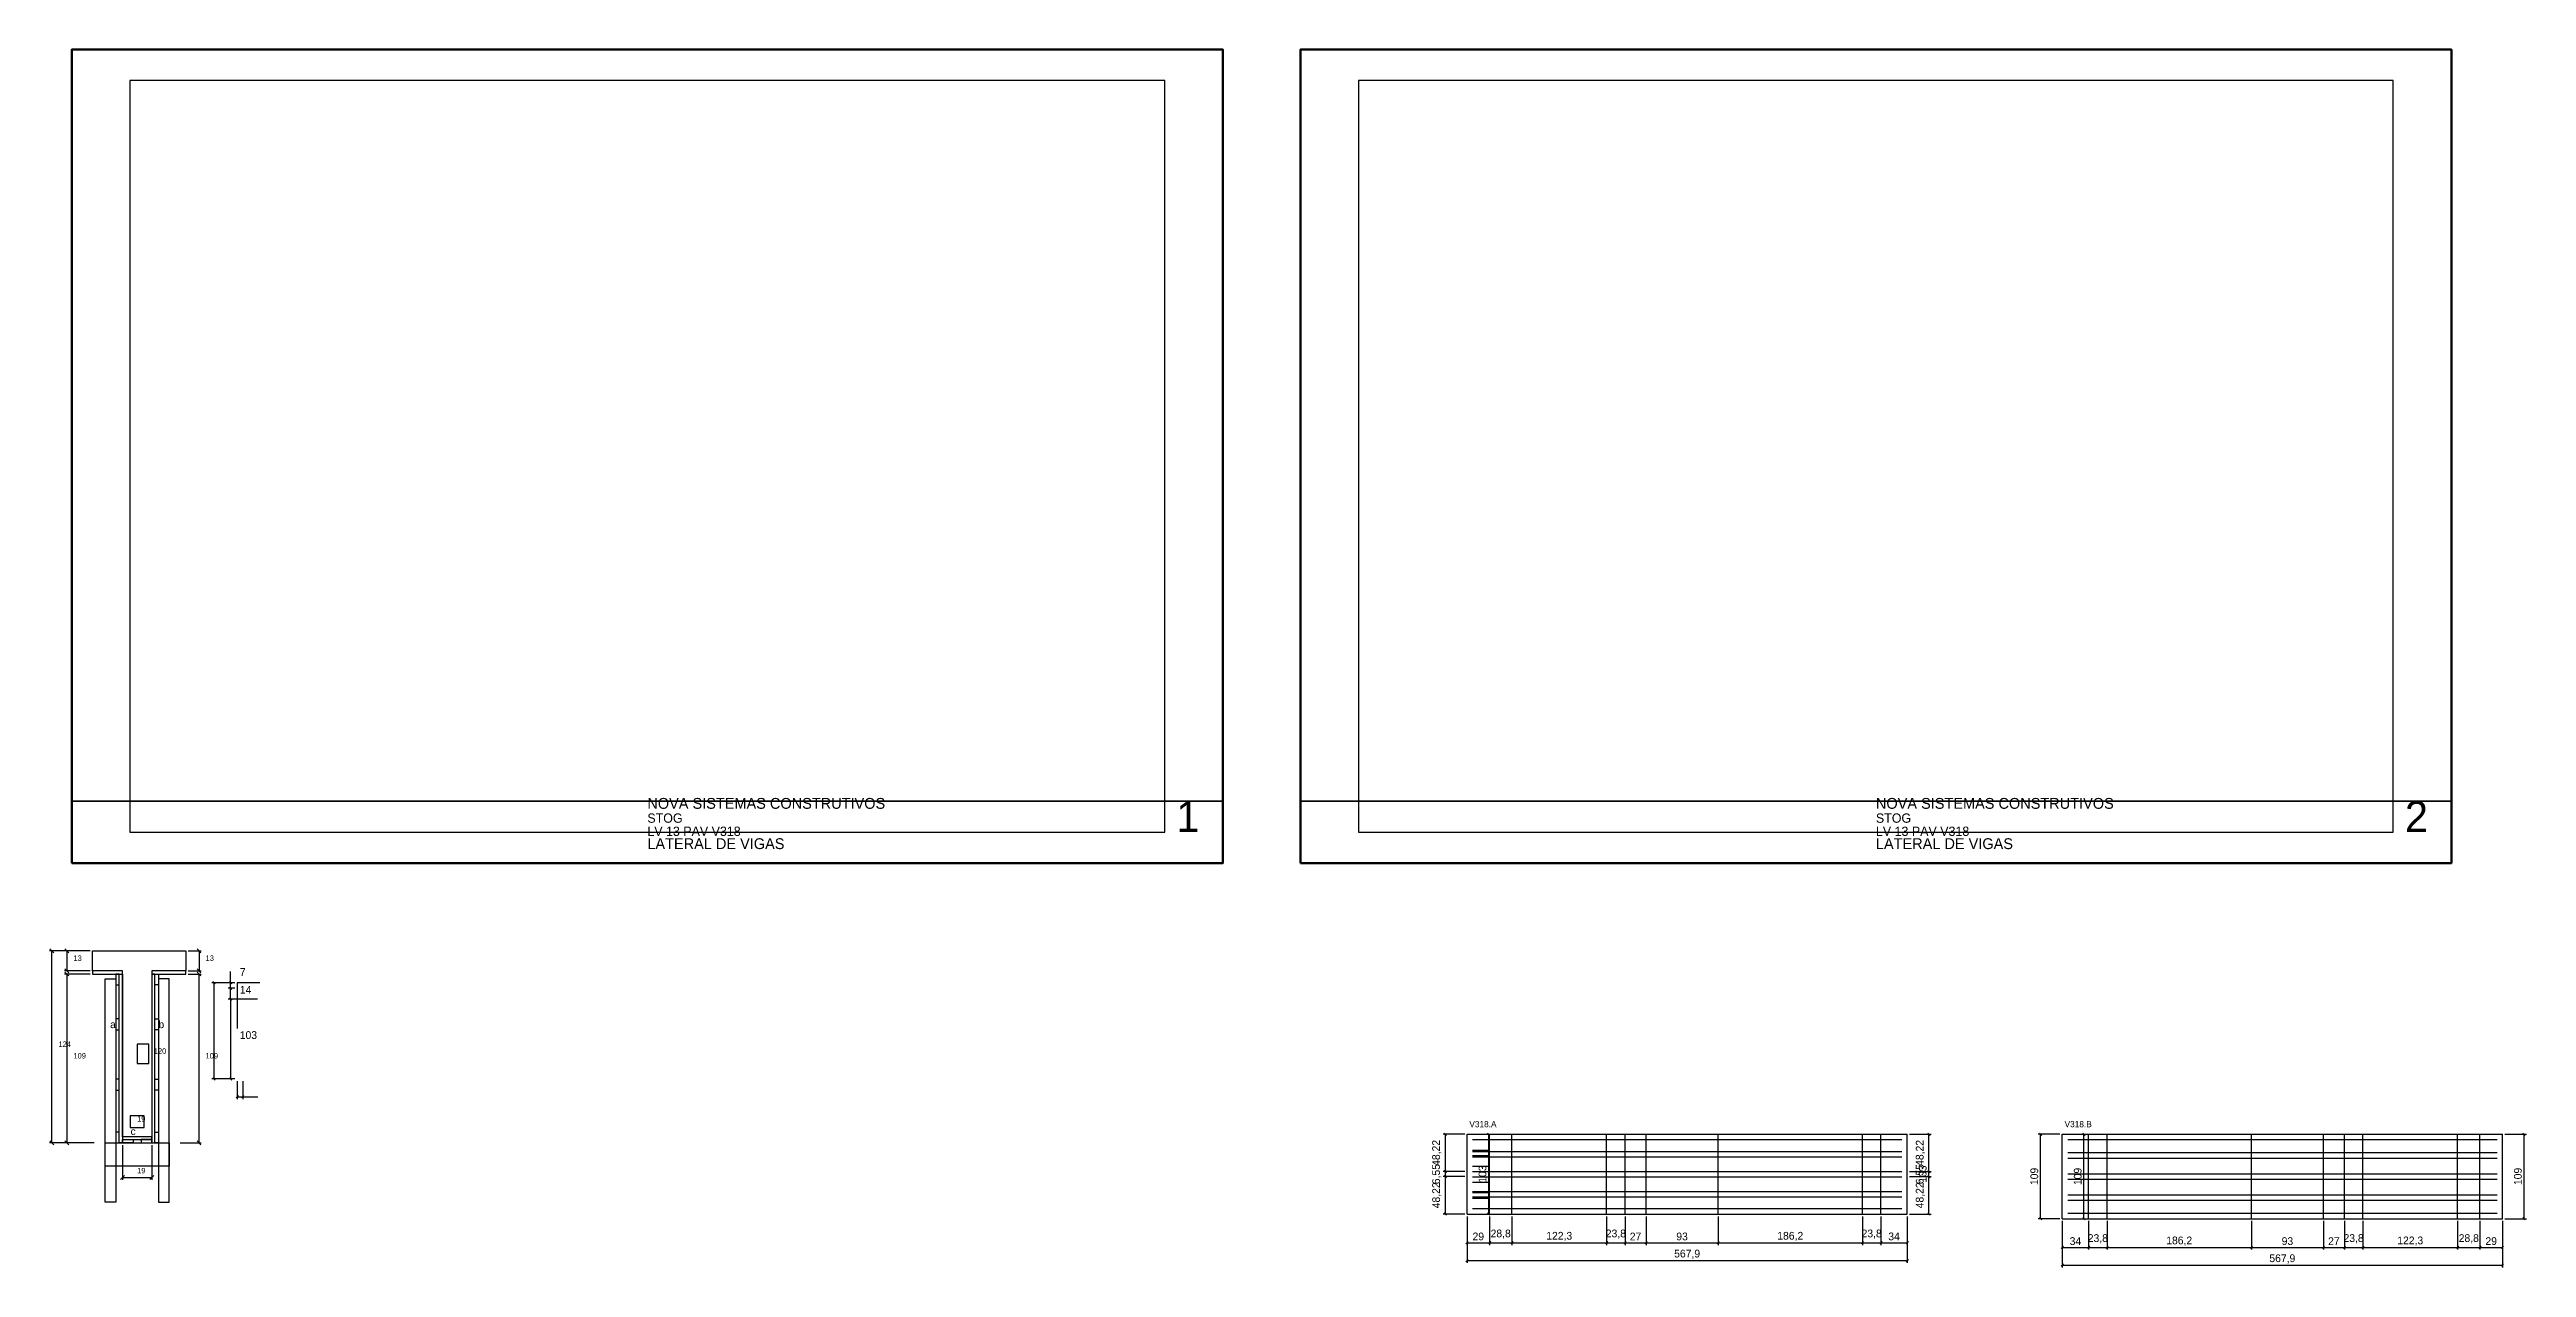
# Model space of a CAD drawing. Extents: x -9000 to 3167, y -322 to 1250.
# Drawn here: x -29 to 3167, y -322 to 1250 of the extents above.
import ezdxf

# ---------------------------------------------------------------- set-up
doc = ezdxf.new("R2010")
doc.units = 0
for name, color, linetype in [('CARIMBO', 255, 'Continuous'), ('CONCRETO', 251, 'Continuous'), ('COTA', 241, 'Continuous'), ('Cota Seção (2x)', 241, 'Continuous'), ('detalhes', 7, 'Continuous'), ('Folhas', 255, 'Continuous'), ('Madeira', 126, 'Continuous'), ('NOMENCLATURA', 7, 'Continuous'), ('Painéis', 200, 'Continuous'), ('SARR_2.2x7', 40, 'Continuous'), ('SARR_3.5x7', 81, 'Continuous')]:
    doc.layers.add(name, color=color, linetype=linetype)
doc.dimstyles.new('PAINEL', dxfattribs={"dimtxt": 10, "dimasz": 3, "dimexe": 3, "dimexo": 3, "dimgap": 3, "dimtad": 1, "dimblk": 'OBLIQUE', "dimblk1": 'OBLIQUE', "dimcen": 2.5, "dimclrd": 4, "dimclre": 4, "dimclrt": 240, "dimazin": 3, "dimtfac": 1, "dimtmove": 0, "dimatfit": 3})

# ---------------------------------------------------------------- blocks, each defined once
blk = doc.blocks.new('_OBLIQUE')
at = {"color": 0, "linetype": 'BYBLOCK'}
blk.add_line((-0.5, -0.5), (0.5, 0.5), dxfattribs=at)

msp = doc.modelspace()

# ---------------------------------------------------------------- linework, layer by layer
at = {"layer": 'CARIMBO', "lineweight": 35}
for p, q in [((0, 280), (1485, 280)), ((1585, 280), (3070, 280))]:
    msp.add_line(p, q, dxfattribs=at)
at = {"layer": 'CONCRETO', "color": 251}
msp.add_lwpolyline([(26.613, 60.75), (26.613, 86.75), (147.194, 86.75), (147.194, 60.75), (103.25, 60.75), (103.25, -153.25), (65.25, -153.25), (65.25, 60.75), (26.613, 60.75)], dxfattribs=at)
at = {"layer": 'COTA', "color": 4}
for p, q in [((23.613, 86.75), (-28.763, 86.75)), ((-25.763, -161.25), (-25.763, 86.75)), ((23.613, 86.75), (-9.444, 86.75)), ((-6.444, 86.75), (-6.444, 60.75)), ((150.194, 86.75), (167.065, 86.75)), ((164.065, 86.75), (164.065, 60.75)), ((23.613, 60.75), (-9.444, 60.75)), ((23.613, 56.75), (-9.444, 56.75)), ((-6.444, 56.75), (-6.444, -161.25)), ((150.194, 60.75), (167.065, 60.75)), ((150.194, 56.75), (167.065, 56.75)), ((164.065, -161.25), (164.065, 56.75)), ((210.482, 45.485), (201.841, 45.485)), ((210.482, 38.485), (201.841, 38.485)), ((210.482, 38.485), (201.841, 38.485)), ((204.841, 45.485), (204.841, 60.216)), ((204.841, 38.485), (204.841, 45.485)), ((204.841, 24.485), (204.841, 38.485)), ((239.482, 24.485), (201.841, 24.485)), ((239.482, 24.485), (201.841, 24.485)), ((204.841, 24.485), (204.841, -78.515)), ((210.482, -78.515), (201.841, -78.515)), ((213.482, -81.515), (213.482, -104.695)), ((220.482, -81.515), (220.482, -104.695)), ((213.482, -101.695), (220.482, -101.695)), ((220.482, -101.695), (240.09, -101.695)), ((28.65, -161.25), (-28.763, -161.25)), ((28.65, -161.25), (-9.444, -161.25)), ((65.25, -164.25), (65.25, -208.977)), ((103.25, -164.25), (103.25, -208.977)), ((139.85, -161.25), (167.065, -161.25)), ((65.25, -205.977), (103.25, -205.977))]:
    msp.add_line(p, q, dxfattribs=at)
at = {"layer": 'COTA'}
for p, q in [((206.341, 43.985), (203.341, 46.985)), ((203.341, 39.985), (206.341, 36.985)), ((206.341, 36.985), (203.341, 39.985)), ((203.341, 25.985), (206.341, 22.985)), ((206.341, 22.985), (203.341, 25.985)), ((203.341, -77.015), (206.341, -80.015)), ((214.982, -100.195), (211.982, -103.195)), ((218.982, -103.195), (221.982, -100.195))]:
    msp.add_line(p, q, dxfattribs=at)
at = {"layer": 'COTA', "color": 241}
for p, q in [((242.482, 45.485), (213.482, 45.485)), ((213.482, 45.485), (213.482, -13.515))]:
    msp.add_line(p, q, dxfattribs=at)
at = {"layer": 'COTA'}
for points in [[(-23.263, 84.25), (-28.263, 89.25)], [(-3.944, 84.25), (-8.944, 89.25)], [(166.565, 84.25), (161.565, 89.25)], [(-8.944, 63.25), (-3.944, 58.25)], [(-3.944, 54.25), (-8.944, 59.25)], [(161.565, 63.25), (166.565, 58.25)], [(166.565, 54.25), (161.565, 59.25)], [(-28.263, -158.75), (-23.263, -163.75)], [(-8.944, -158.75), (-3.944, -163.75)], [(161.565, -158.75), (166.565, -163.75)], [(67.75, -203.477), (62.75, -208.477)], [(100.75, -208.477), (105.75, -203.477)]]:
    msp.add_lwpolyline(points, dxfattribs=at)
at = {"layer": 'Cota Seção (2x)', "color": 180}
for p, q in [((84.25, -33.75), (84.25, -58.75)), ((99.25, -33.75), (84.25, -33.75)), ((84.25, -58.75), (99.25, -58.75)), ((99.25, -58.75), (99.25, -33.75)), ((75.25, -126.25), (75.25, -141.25)), ((93.25, -126.25), (75.25, -126.25)), ((93.25, -141.25), (93.25, -126.25)), ((75.25, -141.25), (93.25, -141.25))]:
    msp.add_line(p, q, dxfattribs=at)
at = {"layer": 'Folhas', "lineweight": 50}
for points in [[(0, 200), (1485, 200), (1485, 1250), (0, 1250)], [(1585, 200), (3070, 200), (3070, 1250), (1585, 1250)]]:
    msp.add_lwpolyline(points, close=True, dxfattribs=at)
at = {"layer": 'Folhas', "lineweight": 25}
for points in [[(75, 240), (1410, 240), (1410, 1210), (75, 1210)], [(1660, 240), (2995, 240), (2995, 1210), (1660, 1210)]]:
    msp.add_lwpolyline(points, close=True, dxfattribs=at)
at = {"layer": 'Madeira', "color": 126}
for points in [[(56.85, 42.75), (61.25, 42.75), (61.25, 56.75), (56.85, 56.75), (56.85, 42.75)], [(111.65, 42.75), (107.25, 42.75), (107.25, 56.75), (111.65, 56.75), (111.65, 42.75)], [(56.85, -15.289), (61.25, -15.289), (61.25, -1.289), (56.85, -1.289), (56.85, -15.289)], [(111.65, -15.289), (107.25, -15.289), (107.25, -1.289), (111.65, -1.289), (111.65, -15.289)], [(56.85, -93.006), (61.25, -93.006), (61.25, -79.006), (56.85, -79.006), (56.85, -93.006)], [(111.65, -93.006), (107.25, -93.006), (107.25, -79.006), (111.65, -79.006), (111.65, -93.006)], [(56.85, -161.25), (61.25, -161.25), (61.25, -147.25), (56.85, -147.25), (56.85, -161.25)], [(65.25, -161.25), (65.25, -156.85), (79.25, -156.85), (79.25, -161.25), (65.25, -161.25)], [(103.25, -161.25), (103.25, -156.85), (89.25, -156.85), (89.25, -161.25), (103.25, -161.25)], [(111.65, -161.25), (107.25, -161.25), (107.25, -147.25), (111.65, -147.25), (111.65, -161.25)]]:
    msp.add_lwpolyline(points, dxfattribs=at)
at = {"layer": 'Painéis', "color": 4}
for p, q in [((210.482, 45.485), (180.495, 45.485)), ((183.495, -78.515), (183.495, 45.485)), ((210.482, -78.515), (180.495, -78.515))]:
    msp.add_line(p, q, dxfattribs=at)
at = {"layer": 'Painéis'}
for p, q in [((184.995, 43.985), (181.995, 46.985)), ((181.995, -77.015), (184.995, -80.015)), ((1800, -150), (1829, -150)), ((1800, -253), (1800, -150)), ((1829, -253), (1829, -150)), ((1829, -253), (1829, -150)), ((1829, -150), (1857.8, -150)), ((1829, -253), (1829, -150)), ((1857.8, -253), (1857.8, -150)), ((1857.8, -253), (1857.8, -150)), ((1857.8, -150), (1980.1, -150)), ((1857.8, -253), (1857.8, -150)), ((1980.1, -253), (1980.1, -150)), ((1980.1, -253), (1980.1, -150)), ((1980.1, -150), (2003.9, -150)), ((1980.1, -253), (1980.1, -150)), ((2003.9, -253), (2003.9, -150)), ((2003.9, -253), (2003.9, -150)), ((2003.9, -150), (2030.9, -150)), ((2003.9, -253), (2003.9, -150)), ((2030.9, -253), (2030.9, -150)), ((2030.9, -253), (2030.9, -150)), ((2030.9, -150), (2123.9, -150)), ((2030.9, -253), (2030.9, -150)), ((2123.9, -253), (2123.9, -150)), ((2123.9, -253), (2123.9, -150)), ((2123.9, -150), (2310.1, -150)), ((2123.9, -253), (2123.9, -150)), ((2310.1, -253), (2310.1, -150)), ((2310.1, -253), (2310.1, -150)), ((2310.1, -150), (2333.9, -150)), ((2310.1, -253), (2310.1, -150)), ((2333.9, -253), (2333.9, -150)), ((2333.9, -253), (2333.9, -150)), ((2333.9, -150), (2367.9, -150)), ((2333.9, -253), (2333.9, -150)), ((2367.9, -253), (2367.9, -150)), ((2567.9, -150), (2601.9, -150)), ((2567.9, -259), (2567.9, -150)), ((2601.9, -259), (2601.9, -150)), ((2601.9, -259), (2601.9, -150)), ((2601.9, -150), (2625.7, -150)), ((2601.9, -259), (2601.9, -150)), ((2625.7, -259), (2625.7, -150)), ((2625.7, -259), (2625.7, -150)), ((2625.7, -150), (2811.9, -150)), ((2625.7, -259), (2625.7, -150)), ((2811.9, -259), (2811.9, -150)), ((2811.9, -259), (2811.9, -150)), ((2811.9, -150), (2904.9, -150)), ((2811.9, -259), (2811.9, -150)), ((2904.9, -259), (2904.9, -150)), ((2904.9, -259), (2904.9, -150)), ((2904.9, -150), (2931.9, -150)), ((2904.9, -259), (2904.9, -150)), ((2931.9, -259), (2931.9, -150)), ((2931.9, -259), (2931.9, -150)), ((2931.9, -150), (2955.7, -150)), ((2931.9, -259), (2931.9, -150)), ((2955.7, -259), (2955.7, -150)), ((2955.7, -259), (2955.7, -150)), ((2955.7, -150), (3078, -150)), ((2955.7, -259), (2955.7, -150)), ((3078, -259), (3078, -150)), ((3078, -259), (3078, -150)), ((3078, -150), (3106.8, -150)), ((3078, -259), (3078, -150)), ((3106.8, -259), (3106.8, -150)), ((3106.8, -259), (3106.8, -150)), ((3106.8, -150), (3135.8, -150)), ((3106.8, -259), (3106.8, -150)), ((3135.8, -259), (3135.8, -150)), ((1800, -253), (1829, -253)), ((1829, -253), (1857.8, -253)), ((1857.8, -253), (1980.1, -253)), ((1980.1, -253), (2003.9, -253)), ((2003.9, -253), (2030.9, -253)), ((2030.9, -253), (2123.9, -253)), ((2123.9, -253), (2310.1, -253)), ((2310.1, -253), (2333.9, -253)), ((2333.9, -253), (2367.9, -253)), ((2567.9, -259), (2601.9, -259)), ((2601.9, -259), (2625.7, -259)), ((2625.7, -259), (2811.9, -259)), ((2811.9, -259), (2904.9, -259)), ((2904.9, -259), (2931.9, -259)), ((2931.9, -259), (2955.7, -259)), ((2955.7, -259), (3078, -259)), ((3078, -259), (3106.8, -259)), ((3106.8, -259), (3135.8, -259))]:
    msp.add_line(p, q, dxfattribs=at)
at = {"layer": 'Painéis', "color": 200}
for points in [[(65.25, 56.75), (65.25, 60.75), (26.613, 60.75), (26.613, 56.75), (65.25, 56.75)], [(61.25, 56.75), (65.25, 56.75), (65.25, -161.25), (61.25, -161.25), (61.25, 56.75)], [(147.194, 56.75), (147.194, 60.75), (103.25, 60.75), (103.25, 56.75), (147.194, 56.75)], [(107.25, 56.75), (103.25, 56.75), (103.25, -161.25), (107.25, -161.25), (107.25, 56.75)], [(103.25, -156.85), (103.25, -153.25), (65.25, -153.25), (65.25, -156.85), (103.25, -156.85)]]:
    msp.add_lwpolyline(points, dxfattribs=at)
at = {"layer": 'SARR_2.2x7'}
for points in [[(1807, -157), (1829, -157)], [(1807, -157), (1829, -157)], [(1829, -157), (1857.8, -157)], [(1829, -157), (1857.8, -157)], [(1857.8, -157), (1980.1, -157)], [(1857.8, -157), (1980.1, -157)], [(1980.1, -157), (2003.9, -157)], [(1980.1, -157), (2003.9, -157)], [(2003.9, -157), (2030.9, -157)], [(2003.9, -157), (2030.9, -157)], [(2030.9, -157), (2123.9, -157)], [(2030.9, -157), (2123.9, -157)], [(2123.9, -157), (2310.1, -157)], [(2123.9, -157), (2310.1, -157)], [(2310.1, -157), (2333.9, -157)], [(2310.1, -157), (2333.9, -157)], [(2333.9, -157), (2360.9, -157)], [(2333.9, -157), (2360.9, -157)], [(2574.9, -157), (2601.9, -157)], [(2574.9, -157), (2601.9, -157)], [(2601.9, -157), (2625.7, -157)], [(2601.9, -157), (2625.7, -157)], [(2625.7, -157), (2811.9, -157)], [(2625.7, -157), (2811.9, -157)], [(2811.9, -157), (2904.9, -157)], [(2811.9, -157), (2904.9, -157)], [(2904.9, -157), (2931.9, -157)], [(2904.9, -157), (2931.9, -157)], [(2931.9, -157), (2955.7, -157)], [(2931.9, -157), (2955.7, -157)], [(2955.7, -157), (3078, -157)], [(2955.7, -157), (3078, -157)], [(3078, -157), (3106.8, -157)], [(3078, -157), (3106.8, -157)], [(3106.8, -157), (3128.8, -157)], [(3106.8, -157), (3128.8, -157)], [(1807, -170.611), (1829, -170.611)], [(1807, -172.25), (1829, -172.25)], [(1807, -177.611), (1829, -177.611)], [(1807, -179.25), (1829, -179.25)], [(1807, -191.223), (1829, -191.223)], [(1829, -172.25), (1857.8, -172.25)], [(1829, -172.25), (1857.8, -172.25)], [(1829, -179.25), (1857.8, -179.25)], [(1829, -179.25), (1857.8, -179.25)], [(1857.8, -172.25), (1980.1, -172.25)], [(1857.8, -172.25), (1980.1, -172.25)], [(1857.8, -179.25), (1980.1, -179.25)], [(1857.8, -179.25), (1980.1, -179.25)], [(1980.1, -172.25), (2003.9, -172.25)], [(1980.1, -172.25), (2003.9, -172.25)], [(1980.1, -179.25), (2003.9, -179.25)], [(1980.1, -179.25), (2003.9, -179.25)], [(2003.9, -172.25), (2030.9, -172.25)], [(2003.9, -172.25), (2030.9, -172.25)], [(2003.9, -179.25), (2030.9, -179.25)], [(2003.9, -179.25), (2030.9, -179.25)], [(2030.9, -172.25), (2123.9, -172.25)], [(2030.9, -172.25), (2123.9, -172.25)], [(2030.9, -179.25), (2123.9, -179.25)], [(2030.9, -179.25), (2123.9, -179.25)], [(2123.9, -172.25), (2310.1, -172.25)], [(2123.9, -172.25), (2310.1, -172.25)], [(2123.9, -179.25), (2310.1, -179.25)], [(2123.9, -179.25), (2310.1, -179.25)], [(2310.1, -172.25), (2333.9, -172.25)], [(2310.1, -172.25), (2333.9, -172.25)], [(2310.1, -179.25), (2333.9, -179.25)], [(2310.1, -179.25), (2333.9, -179.25)], [(2333.9, -172.25), (2360.9, -172.25)], [(2333.9, -172.25), (2360.9, -172.25)], [(2333.9, -179.25), (2360.9, -179.25)], [(2333.9, -179.25), (2360.9, -179.25)], [(2574.9, -173.75), (2601.9, -173.75)], [(2574.9, -173.75), (2601.9, -173.75)], [(2574.9, -180.75), (2601.9, -180.75)], [(2574.9, -180.75), (2601.9, -180.75)], [(2601.9, -173.75), (2625.7, -173.75)], [(2601.9, -173.75), (2625.7, -173.75)], [(2601.9, -180.75), (2625.7, -180.75)], [(2601.9, -180.75), (2625.7, -180.75)], [(2625.7, -173.75), (2811.9, -173.75)], [(2625.7, -173.75), (2811.9, -173.75)], [(2625.7, -180.75), (2811.9, -180.75)], [(2625.7, -180.75), (2811.9, -180.75)], [(2811.9, -173.75), (2904.9, -173.75)], [(2811.9, -173.75), (2904.9, -173.75)], [(2811.9, -180.75), (2904.9, -180.75)], [(2811.9, -180.75), (2904.9, -180.75)], [(2904.9, -173.75), (2931.9, -173.75)], [(2904.9, -173.75), (2931.9, -173.75)], [(2904.9, -180.75), (2931.9, -180.75)], [(2904.9, -180.75), (2931.9, -180.75)], [(2931.9, -173.75), (2955.7, -173.75)], [(2931.9, -173.75), (2955.7, -173.75)], [(2931.9, -180.75), (2955.7, -180.75)], [(2931.9, -180.75), (2955.7, -180.75)], [(2955.7, -173.75), (3078, -173.75)], [(2955.7, -173.75), (3078, -173.75)], [(2955.7, -180.75), (3078, -180.75)], [(2955.7, -180.75), (3078, -180.75)], [(3078, -173.75), (3106.8, -173.75)], [(3078, -173.75), (3106.8, -173.75)], [(3078, -180.75), (3106.8, -180.75)], [(3078, -180.75), (3106.8, -180.75)], [(3106.8, -173.75), (3128.8, -173.75)], [(3106.8, -173.75), (3128.8, -173.75)], [(3106.8, -180.75), (3128.8, -180.75)], [(3106.8, -180.75), (3128.8, -180.75)], [(1807, -198), (1829, -198)], [(1807, -205), (1829, -205)], [(1807, -211.777), (1829, -211.777)], [(1829, -198), (1857.8, -198)], [(1829, -198), (1857.8, -198)], [(1829, -205), (1857.8, -205)], [(1829, -205), (1857.8, -205)], [(1857.8, -198), (1980.1, -198)], [(1857.8, -198), (1980.1, -198)], [(1857.8, -205), (1980.1, -205)], [(1857.8, -205), (1980.1, -205)], [(1980.1, -198), (2003.9, -198)], [(1980.1, -198), (2003.9, -198)], [(1980.1, -205), (2003.9, -205)], [(1980.1, -205), (2003.9, -205)], [(2003.9, -198), (2030.9, -198)], [(2003.9, -198), (2030.9, -198)], [(2003.9, -205), (2030.9, -205)], [(2003.9, -205), (2030.9, -205)], [(2030.9, -198), (2123.9, -198)], [(2030.9, -198), (2123.9, -198)], [(2030.9, -205), (2123.9, -205)], [(2030.9, -205), (2123.9, -205)], [(2123.9, -198), (2310.1, -198)], [(2123.9, -198), (2310.1, -198)], [(2123.9, -205), (2310.1, -205)], [(2123.9, -205), (2310.1, -205)], [(2310.1, -198), (2333.9, -198)], [(2310.1, -198), (2333.9, -198)], [(2310.1, -205), (2333.9, -205)], [(2310.1, -205), (2333.9, -205)], [(2333.9, -198), (2360.9, -198)], [(2333.9, -198), (2360.9, -198)], [(2333.9, -205), (2360.9, -205)], [(2333.9, -205), (2360.9, -205)], [(2574.9, -201), (2601.9, -201)], [(2574.9, -201), (2601.9, -201)], [(2574.9, -208), (2601.9, -208)], [(2574.9, -208), (2601.9, -208)], [(2601.9, -201), (2625.7, -201)], [(2601.9, -201), (2625.7, -201)], [(2601.9, -208), (2625.7, -208)], [(2601.9, -208), (2625.7, -208)], [(2625.7, -201), (2811.9, -201)], [(2625.7, -201), (2811.9, -201)], [(2625.7, -208), (2811.9, -208)], [(2625.7, -208), (2811.9, -208)], [(2811.9, -201), (2904.9, -201)], [(2811.9, -201), (2904.9, -201)], [(2811.9, -208), (2904.9, -208)], [(2811.9, -208), (2904.9, -208)], [(2904.9, -201), (2931.9, -201)], [(2904.9, -201), (2931.9, -201)], [(2904.9, -208), (2931.9, -208)], [(2904.9, -208), (2931.9, -208)], [(2931.9, -201), (2955.7, -201)], [(2931.9, -201), (2955.7, -201)], [(2931.9, -208), (2955.7, -208)], [(2931.9, -208), (2955.7, -208)], [(2955.7, -201), (3078, -201)], [(2955.7, -201), (3078, -201)], [(2955.7, -208), (3078, -208)], [(2955.7, -208), (3078, -208)], [(3078, -201), (3106.8, -201)], [(3078, -201), (3106.8, -201)], [(3078, -208), (3106.8, -208)], [(3078, -208), (3106.8, -208)], [(3106.8, -201), (3128.8, -201)], [(3106.8, -201), (3128.8, -201)], [(3106.8, -208), (3128.8, -208)], [(3106.8, -208), (3128.8, -208)], [(1807, -223.75), (1829, -223.75)], [(1807, -225.389), (1829, -225.389)], [(1807, -230.75), (1829, -230.75)], [(1807, -232.389), (1829, -232.389)], [(1807, -246), (1829, -246)], [(1807, -246), (1829, -246)], [(1829, -223.75), (1857.8, -223.75)], [(1829, -223.75), (1857.8, -223.75)], [(1829, -230.75), (1857.8, -230.75)], [(1829, -230.75), (1857.8, -230.75)], [(1829, -246), (1857.8, -246)], [(1829, -246), (1857.8, -246)], [(1857.8, -223.75), (1980.1, -223.75)], [(1857.8, -223.75), (1980.1, -223.75)], [(1857.8, -230.75), (1980.1, -230.75)], [(1857.8, -230.75), (1980.1, -230.75)], [(1857.8, -246), (1980.1, -246)], [(1857.8, -246), (1980.1, -246)], [(1980.1, -223.75), (2003.9, -223.75)], [(1980.1, -223.75), (2003.9, -223.75)], [(1980.1, -230.75), (2003.9, -230.75)], [(1980.1, -230.75), (2003.9, -230.75)], [(1980.1, -246), (2003.9, -246)], [(1980.1, -246), (2003.9, -246)], [(2003.9, -223.75), (2030.9, -223.75)], [(2003.9, -223.75), (2030.9, -223.75)], [(2003.9, -230.75), (2030.9, -230.75)], [(2003.9, -230.75), (2030.9, -230.75)], [(2003.9, -246), (2030.9, -246)], [(2003.9, -246), (2030.9, -246)], [(2030.9, -223.75), (2123.9, -223.75)], [(2030.9, -223.75), (2123.9, -223.75)], [(2030.9, -230.75), (2123.9, -230.75)], [(2030.9, -230.75), (2123.9, -230.75)], [(2030.9, -246), (2123.9, -246)], [(2030.9, -246), (2123.9, -246)], [(2123.9, -223.75), (2310.1, -223.75)], [(2123.9, -223.75), (2310.1, -223.75)], [(2123.9, -230.75), (2310.1, -230.75)], [(2123.9, -230.75), (2310.1, -230.75)], [(2123.9, -246), (2310.1, -246)], [(2123.9, -246), (2310.1, -246)], [(2310.1, -223.75), (2333.9, -223.75)], [(2310.1, -223.75), (2333.9, -223.75)], [(2310.1, -230.75), (2333.9, -230.75)], [(2310.1, -230.75), (2333.9, -230.75)], [(2310.1, -246), (2333.9, -246)], [(2310.1, -246), (2333.9, -246)], [(2333.9, -223.75), (2360.9, -223.75)], [(2333.9, -223.75), (2360.9, -223.75)], [(2333.9, -230.75), (2360.9, -230.75)], [(2333.9, -230.75), (2360.9, -230.75)], [(2333.9, -246), (2360.9, -246)], [(2333.9, -246), (2360.9, -246)], [(2574.9, -228.25), (2601.9, -228.25)], [(2574.9, -228.25), (2601.9, -228.25)], [(2574.9, -235.25), (2601.9, -235.25)], [(2574.9, -235.25), (2601.9, -235.25)], [(2574.9, -252), (2601.9, -252)], [(2574.9, -252), (2601.9, -252)], [(2601.9, -228.25), (2625.7, -228.25)], [(2601.9, -228.25), (2625.7, -228.25)], [(2601.9, -235.25), (2625.7, -235.25)], [(2601.9, -235.25), (2625.7, -235.25)], [(2601.9, -252), (2625.7, -252)], [(2601.9, -252), (2625.7, -252)], [(2625.7, -228.25), (2811.9, -228.25)], [(2625.7, -228.25), (2811.9, -228.25)], [(2625.7, -235.25), (2811.9, -235.25)], [(2625.7, -235.25), (2811.9, -235.25)], [(2625.7, -252), (2811.9, -252)], [(2625.7, -252), (2811.9, -252)], [(2811.9, -228.25), (2904.9, -228.25)], [(2811.9, -228.25), (2904.9, -228.25)], [(2811.9, -235.25), (2904.9, -235.25)], [(2811.9, -235.25), (2904.9, -235.25)], [(2811.9, -252), (2904.9, -252)], [(2811.9, -252), (2904.9, -252)], [(2904.9, -228.25), (2931.9, -228.25)], [(2904.9, -228.25), (2931.9, -228.25)], [(2904.9, -235.25), (2931.9, -235.25)], [(2904.9, -235.25), (2931.9, -235.25)], [(2904.9, -252), (2931.9, -252)], [(2904.9, -252), (2931.9, -252)], [(2931.9, -228.25), (2955.7, -228.25)], [(2931.9, -228.25), (2955.7, -228.25)], [(2931.9, -235.25), (2955.7, -235.25)], [(2931.9, -235.25), (2955.7, -235.25)], [(2931.9, -252), (2955.7, -252)], [(2931.9, -252), (2955.7, -252)], [(2955.7, -228.25), (3078, -228.25)], [(2955.7, -228.25), (3078, -228.25)], [(2955.7, -235.25), (3078, -235.25)], [(2955.7, -235.25), (3078, -235.25)], [(2955.7, -252), (3078, -252)], [(2955.7, -252), (3078, -252)], [(3078, -228.25), (3106.8, -228.25)], [(3078, -228.25), (3106.8, -228.25)], [(3078, -235.25), (3106.8, -235.25)], [(3078, -235.25), (3106.8, -235.25)], [(3078, -252), (3106.8, -252)], [(3078, -252), (3106.8, -252)], [(3106.8, -228.25), (3128.8, -228.25)], [(3106.8, -228.25), (3128.8, -228.25)], [(3106.8, -235.25), (3128.8, -235.25)], [(3106.8, -235.25), (3128.8, -235.25)], [(3106.8, -252), (3128.8, -252)], [(3106.8, -252), (3128.8, -252)]]:
    msp.add_lwpolyline(points, dxfattribs=at)
at = {"layer": 'SARR_3.5x7', "color": 81}
for points in [[(42.85, 50.75), (56.85, 50.75), (56.85, -237.728), (42.85, -237.728), (42.85, 50.75)], [(125.65, 50.75), (111.65, 50.75), (111.65, -237.728), (125.65, -237.728), (125.65, 50.75)], [(42.85, -161.25), (125.65, -161.25), (125.65, -191.308), (42.85, -191.308), (42.85, -161.25)]]:
    msp.add_lwpolyline(points, dxfattribs=at)

# ---------------------------------------------------------------- texts
at = {"layer": 'CARIMBO'}
for s, height, p in [('STOG', 12, (742.5, 252)), ('NOVA SISTEMAS CONSTRUTIVOS', 14, (742.5, 270)), ('1', 40, (1425, 240)), ('STOG', 12, (2327.5, 252)), ('NOVA SISTEMAS CONSTRUTIVOS', 14, (2327.5, 270)), ('2', 40, (3010, 240)), ('LV 13 PAV V318', 12, (742.5, 235)), ('LATERAL DE VIGAS', 14, (742.5, 218)), ('LV 13 PAV V318', 12, (2327.5, 235)), ('LATERAL DE VIGAS', 14, (2327.5, 218))]:
    msp.add_text(s, height=height, dxfattribs=at).set_placement(p)
at = {"layer": 'COTA', "color": 1}
for s, p in [('13', (2.056, 73.75)), ('13', (172.565, 73.75)), ('124', (-17.263, -37.25)), ('109', (2.056, -52.25)), ('109', (172.565, -52.25)), ('19', (84.25, -200.477))]:
    msp.add_text(s, height=7, dxfattribs=at).set_placement(p)
at = {"layer": 'COTA', "color": 240}
for s, p in [('7', (216.768, 54.35)), ('14', (216.768, 31.485)), ('103', (216.622, -27.015))]:
    msp.add_text(s, height=10, dxfattribs=at).set_placement(p)
at = {"layer": 'Cota Seção (2x)', "color": 1}
for s, p in [('120', (105.75, -46.25)), ('19', (84.25, -133.75))]:
    msp.add_text(s, height=7, dxfattribs=at).set_placement(p)
at = {"layer": 'detalhes', "color": 4}
for s, p in [('a', (49.421, -13.049)), ('b', (111.964, -13.06)), ('c', (75.85, -151.014))]:
    msp.add_text(s, height=9.6, dxfattribs=at).set_placement(p)
at = {"layer": 'NOMENCLATURA'}
for s, p in [('V318.A', (1803, -141)), ('V318.B', (2570.9, -141))]:
    msp.add_text(s, height=8, dxfattribs=at).set_placement(p)

# ---------------------------------------------------------------- dimensions: what is measured, and where the dimension line sits
at = {"layer": 'COTA'}
for base, p1, p2 in [((1772, -198.223), (1800, -198.223), (1800, -150)), ((1828, -253), (1800, -253), (1800, -150)), ((2395.9, -253), (2367.9, -253), (2367.9, -150)), ((2395.9, -198.223), (2367.9, -198.223), (2367.9, -150)), ((2539.9, -259), (2567.9, -259), (2567.9, -150)), ((2595.9, -259), (2567.9, -259), (2567.9, -150)), ((3163.8, -259), (3135.8, -259), (3135.8, -150)), ((3163.8, -259), (3135.8, -259), (3135.8, -150)), ((1772, -204.777), (1800, -204.777), (1800, -198.223)), ((2395.9, -204.777), (2367.9, -204.777), (2367.9, -198.223)), ((1772, -253), (1800, -253), (1800, -204.777)), ((2395.9, -253), (2367.9, -253), (2367.9, -204.777))]:
    msp.add_linear_dim(base=base, p1=p1, p2=p2, angle=90, dimstyle='PAINEL', dxfattribs=at).render()
for base, p1, p2 in [((1800, -290), (1800, -253), (1829, -253)), ((1800, -313), (1800, -253), (2367.9, -253)), ((1829, -290), (1829, -253), (1857.8, -253)), ((1857.8, -290), (1857.8, -253), (1980.1, -253)), ((1980.1, -290), (1980.1, -253), (2003.9, -253)), ((2003.9, -290), (2003.9, -253), (2030.9, -253)), ((2030.9, -290), (2030.9, -253), (2123.9, -253)), ((2123.9, -290), (2123.9, -253), (2310.1, -253)), ((2310.1, -290), (2310.1, -253), (2333.9, -253)), ((2333.9, -290), (2333.9, -253), (2367.9, -253)), ((2567.9, -296), (2567.9, -259), (2601.9, -259)), ((2567.9, -319), (2567.9, -259), (3135.8, -259)), ((2601.9, -296), (2601.9, -259), (2625.7, -259)), ((2625.7, -296), (2625.7, -259), (2811.9, -259)), ((2811.9, -296), (2811.9, -259), (2904.9, -259)), ((2904.9, -296), (2904.9, -259), (2931.9, -259)), ((2931.9, -296), (2931.9, -259), (2955.7, -259)), ((2955.7, -296), (2955.7, -259), (3078, -259)), ((3078, -296), (3078, -259), (3106.8, -259)), ((3106.8, -296), (3106.8, -259), (3135.8, -259))]:
    msp.add_linear_dim(base=base, p1=p1, p2=p2, dimstyle='PAINEL', dxfattribs=at).render()

doc.saveas('drawing.dxf')
